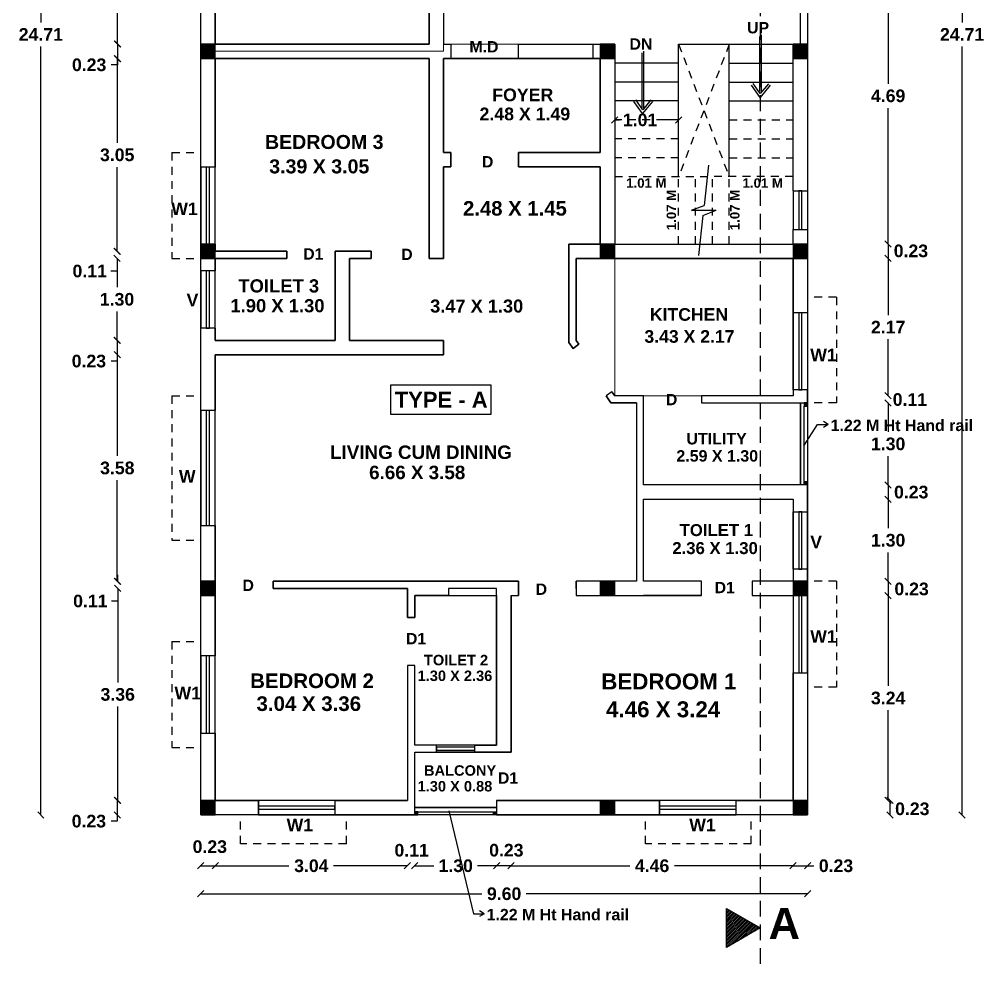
# Model space of a CAD drawing. Header units: metres. Extents: x 7583 to 7845, y 447 to 541.
# Drawn here: x 7645.32 to 7660.57, y 462.66 to 477.62 of the extents above; entities that cross this region are included whole.
import ezdxf

# ---------------------------------------------------------------- set-up
doc = ezdxf.new("R2010")
doc.units = ezdxf.units.M
for name, pattern in [('DASHED', [0.75, 0.5, -0.25]), ('HIDDEN', [0.375, 0.25, -0.125]), ('HIDDEN2', [0.1875, 0.125, -0.0625])]:
    doc.linetypes.add(name, pattern=pattern)
for name, color, linetype in [('BLK_1_FLR_1_BLT_UP_AREA', 1, 'Continuous'), ('BLK_1_FLR_1_CARPET_AREA', 10, 'Continuous'), ('BLK_1_FLR_1_EXIT_WIDTH_STAIR', 1, 'Continuous'), ('BLK_1_LVL_1_BLDG_FOOT_PRINT', 1, 'Continuous')]:
    doc.layers.add(name, color=color, linetype=linetype)
for name, color, linetype, lineweight in [('BLK_1_FLR_1_KITCHEN', 1, 'Continuous', 0), ('BLK_1_FLR_1_UNITFA_1', 234, 'Continuous', 0), ('BLK_1_FLR_1_UNITFA_2', 234, 'Continuous', 0), ('Hatch', 3, 'Continuous', 9)]:
    doc.layers.add(name, color=color, linetype=linetype, lineweight=lineweight)
doc.styles.get("Standard").update_dxf_attribs({"font": 'arialbd.ttf'})
doc.styles.add('style4', font='arialbd.ttf', dxfattribs={"height": 3.81})
doc.dimstyles.get("Standard").update_dxf_attribs({"dimtxt": 0.2, "dimasz": 0.1, "dimexe": 0.18, "dimexo": 0.0625, "dimgap": 0.09, "dimtad": 0, "dimtih": 1, "dimtoh": 1, "dimzin": 0, "dimdsep": 46, "dimtxsty": 'Standard', "dimblk": 'OBLIQUE', "dimcen": 0.09, "dimse1": 1, "dimse2": 1, "dimadec": 0, "dimazin": 0, "dimtfac": 1, "dimtofl": 0, "dimtmove": 0, "dimatfit": 3, "dimfxl": 0, "dimtolj": 1, "dimtzin": 0, "dimarcsym": 0})

# ---------------------------------------------------------------- blocks, each defined once
blk = doc.blocks.new('Column 9 x 9')
at = {"layer": 'Hatch'}
h = blk.add_hatch(dxfattribs=at)
h.set_pattern_fill('ANSI31', color=256, scale=0.1, style=0)
h.paths.add_polyline_path([(9, 0), (0, 0), (0, -9), (9, -9)])
blk.add_lwpolyline([(0, -9), (0, 0), (9, 0), (9, -9)], close=True)
blk = doc.blocks.new('_Oblique')
at = {"color": 0, "linetype": 'ByBlock', "lineweight": -2}
blk.add_line((-0.5, -0.5), (0.5, 0.5), dxfattribs=at)
blk = doc.blocks.new('*D389')
at = {"color": 0, "lineweight": -2}
for p, q in [((7646.869, 480.279), (7646.869, 478.946)), ((7646.869, 477.229), (7646.869, 478.562))]:
    blk.add_line(p, q, dxfattribs=at)
at = {"layer": 'Defpoints', "color": 0}
for p in [(7649.435, 480.279), (7646.869, 477.229), (7649.435, 477.229)]:
    blk.add_point(p, dxfattribs=at)
at = {"color": 0, "lineweight": -2, "xscale": 0.1, "yscale": 0.1, "zscale": 0.1}
for p, rotation in [((7646.869, 480.279), 90), ((7646.869, 477.229), 270)]:
    blk.add_blockref('_Oblique', p, dxfattribs=dict(at, rotation=rotation))
at = {"color": 0, "insert": (7646.869, 478.754), "char_height": 0.2, "attachment_point": 5}
blk.add_mtext('\\A1;3.05', dxfattribs=at)
blk = doc.blocks.new('*D390')
at = {"color": 0, "lineweight": -2}
for p, q in [((7646.871, 477.229), (7646.871, 477)), ((7646.871, 477), (7646.871, 476.9)), ((7646.871, 476.9), (7646.771, 476.9))]:
    blk.add_line(p, q, dxfattribs=at)
at = {"layer": 'Defpoints', "color": 0}
for p in [(7649.694, 477.229), (7646.871, 477), (7649.694, 477)]:
    blk.add_point(p, dxfattribs=at)
at = {"color": 0, "lineweight": -2, "xscale": 0.1, "yscale": 0.1, "zscale": 0.1}
for p, rotation in [((7646.871, 477.229), 90), ((7646.871, 477), 270)]:
    blk.add_blockref('_Oblique', p, dxfattribs=dict(at, rotation=rotation))
at = {"color": 0, "insert": (7646.421, 476.9), "char_height": 0.2, "attachment_point": 5}
blk.add_mtext('\\A1;0.23', dxfattribs=at)
blk = doc.blocks.new('*D391')
at = {"color": 0, "lineweight": -2}
for p, q in [((7646.865, 477), (7646.865, 475.667)), ((7646.865, 473.95), (7646.865, 475.283))]:
    blk.add_line(p, q, dxfattribs=at)
at = {"layer": 'Defpoints', "color": 0}
for p in [(7649.127, 477), (7646.865, 473.95), (7649.127, 473.95)]:
    blk.add_point(p, dxfattribs=at)
at = {"color": 0, "lineweight": -2, "xscale": 0.1, "yscale": 0.1, "zscale": 0.1}
for p, rotation in [((7646.865, 477), 90), ((7646.865, 473.95), 270)]:
    blk.add_blockref('_Oblique', p, dxfattribs=dict(at, rotation=rotation))
at = {"color": 0, "insert": (7646.865, 475.475), "char_height": 0.2, "attachment_point": 5}
blk.add_mtext('\\A1;3.05', dxfattribs=at)
blk = doc.blocks.new('*D392')
at = {"color": 0, "lineweight": -2}
for p, q in [((7646.863, 473.95), (7646.863, 474.05)), ((7646.863, 473.836), (7646.863, 473.636)), ((7646.863, 473.636), (7646.763, 473.636))]:
    blk.add_line(p, q, dxfattribs=at)
at = {"layer": 'Defpoints', "color": 0}
for p in [(7648.899, 473.95), (7646.863, 473.836), (7648.899, 473.836)]:
    blk.add_point(p, dxfattribs=at)
at = {"color": 0, "lineweight": -2, "xscale": 0.1, "yscale": 0.1, "zscale": 0.1}
for p, rotation in [((7646.863, 473.95), 270), ((7646.863, 473.836), 90)]:
    blk.add_blockref('_Oblique', p, dxfattribs=dict(at, rotation=rotation))
at = {"color": 0, "insert": (7646.43, 473.636), "char_height": 0.2, "attachment_point": 5}
blk.add_mtext('\\A1;0.11', dxfattribs=at)
blk = doc.blocks.new('*D393')
at = {"color": 0, "lineweight": -2}
for p, q in [((7646.862, 473.836), (7646.862, 473.38)), ((7646.862, 472.54), (7646.862, 472.996))]:
    blk.add_line(p, q, dxfattribs=at)
at = {"layer": 'Defpoints', "color": 0}
for p in [(7649.053, 473.836), (7646.862, 472.54), (7649.058, 472.54)]:
    blk.add_point(p, dxfattribs=at)
at = {"color": 0, "lineweight": -2, "xscale": 0.1, "yscale": 0.1, "zscale": 0.1}
for p, rotation in [((7646.862, 473.836), 90), ((7646.862, 472.54), 270)]:
    blk.add_blockref('_Oblique', p, dxfattribs=dict(at, rotation=rotation))
at = {"color": 0, "insert": (7646.862, 473.188), "char_height": 0.2, "attachment_point": 5}
blk.add_mtext('\\A1;1.30', dxfattribs=at)
blk = doc.blocks.new('*D333')
at = {"color": 0, "lineweight": -2}
for p, q in [((7646.867, 472.54), (7646.867, 472.311)), ((7646.867, 472.211), (7646.767, 472.211)), ((7646.867, 472.311), (7646.867, 472.211))]:
    blk.add_line(p, q, dxfattribs=at)
at = {"layer": 'Defpoints', "color": 0}
for p in [(7648.812, 472.54), (7646.867, 472.311), (7648.812, 472.311)]:
    blk.add_point(p, dxfattribs=at)
at = {"color": 0, "lineweight": -2, "xscale": 0.1, "yscale": 0.1, "zscale": 0.1}
for p, rotation in [((7646.867, 472.54), 90), ((7646.867, 472.311), 270)]:
    blk.add_blockref('_Oblique', p, dxfattribs=dict(at, rotation=rotation))
at = {"color": 0, "insert": (7646.417, 472.211), "char_height": 0.2, "attachment_point": 5}
blk.add_mtext('\\A1;0.23', dxfattribs=at)
blk = doc.blocks.new('*D334')
at = {"color": 0, "lineweight": -2}
for p, q in [((7646.867, 472.311), (7646.867, 470.711)), ((7646.867, 468.727), (7646.867, 470.327))]:
    blk.add_line(p, q, dxfattribs=at)
at = {"layer": 'Defpoints', "color": 0}
for p in [(7650.74, 472.311), (7646.867, 468.727), (7650.74, 468.727)]:
    blk.add_point(p, dxfattribs=at)
at = {"color": 0, "lineweight": -2, "xscale": 0.1, "yscale": 0.1, "zscale": 0.1}
for p, rotation in [((7646.867, 472.311), 90), ((7646.867, 468.727), 270)]:
    blk.add_blockref('_Oblique', p, dxfattribs=dict(at, rotation=rotation))
at = {"color": 0, "insert": (7646.867, 470.519), "char_height": 0.2, "attachment_point": 5}
blk.add_mtext('\\A1;3.58', dxfattribs=at)
blk = doc.blocks.new('*D394')
at = {"color": 0, "lineweight": -2}
for p, q in [((7646.873, 468.727), (7646.873, 468.827)), ((7646.873, 468.613), (7646.873, 468.413)), ((7646.873, 468.413), (7646.773, 468.413))]:
    blk.add_line(p, q, dxfattribs=at)
at = {"layer": 'Defpoints', "color": 0}
for p in [(7649.851, 468.727), (7646.873, 468.613), (7649.851, 468.613)]:
    blk.add_point(p, dxfattribs=at)
at = {"color": 0, "lineweight": -2, "xscale": 0.1, "yscale": 0.1, "zscale": 0.1}
for p, rotation in [((7646.873, 468.727), 270), ((7646.873, 468.613), 90)]:
    blk.add_blockref('_Oblique', p, dxfattribs=dict(at, rotation=rotation))
at = {"color": 0, "insert": (7646.44, 468.413), "char_height": 0.2, "attachment_point": 5}
blk.add_mtext('\\A1;0.11', dxfattribs=at)
blk = doc.blocks.new('*D395')
at = {"color": 0, "lineweight": -2}
for p, q in [((7646.873, 468.613), (7646.873, 467.127)), ((7646.873, 465.258), (7646.873, 466.743))]:
    blk.add_line(p, q, dxfattribs=at)
at = {"layer": 'Defpoints', "color": 0}
for p in [(7649.692, 468.613), (7646.873, 465.258), (7649.692, 465.258)]:
    blk.add_point(p, dxfattribs=at)
at = {"color": 0, "lineweight": -2, "xscale": 0.1, "yscale": 0.1, "zscale": 0.1}
for p, rotation in [((7646.873, 468.613), 90), ((7646.873, 465.258), 270)]:
    blk.add_blockref('_Oblique', p, dxfattribs=dict(at, rotation=rotation))
at = {"color": 0, "insert": (7646.873, 466.935), "char_height": 0.2, "attachment_point": 5}
blk.add_mtext('\\A1;3.36', dxfattribs=at)
blk = doc.blocks.new('*D396')
at = {"color": 0, "lineweight": -2}
for p, q in [((7646.867, 465.258), (7646.867, 465.029)), ((7646.867, 465.029), (7646.867, 464.929)), ((7646.867, 464.929), (7646.767, 464.929))]:
    blk.add_line(p, q, dxfattribs=at)
at = {"layer": 'Defpoints', "color": 0}
for p in [(7650.781, 465.258), (7646.867, 465.029), (7650.781, 465.029)]:
    blk.add_point(p, dxfattribs=at)
at = {"color": 0, "lineweight": -2, "xscale": 0.1, "yscale": 0.1, "zscale": 0.1}
for p, rotation in [((7646.867, 465.258), 90), ((7646.867, 465.029), 270)]:
    blk.add_blockref('_Oblique', p, dxfattribs=dict(at, rotation=rotation))
at = {"color": 0, "insert": (7646.417, 464.929), "char_height": 0.2, "attachment_point": 5}
blk.add_mtext('\\A1;0.23', dxfattribs=at)
blk = doc.blocks.new('*D397')
at = {"color": 0, "lineweight": -2}
for p, q in [((7645.657, 489.734), (7645.657, 477.572)), ((7645.657, 465.029), (7645.657, 477.191))]:
    blk.add_line(p, q, dxfattribs=at)
at = {"layer": 'Defpoints', "color": 0}
for p in [(7649.376, 489.734), (7645.657, 465.029), (7649.376, 465.029)]:
    blk.add_point(p, dxfattribs=at)
at = {"color": 0, "lineweight": -2, "xscale": 0.1, "yscale": 0.1, "zscale": 0.1}
for p, rotation in [((7645.657, 489.734), 90), ((7645.657, 465.029), 270)]:
    blk.add_blockref('_Oblique', p, dxfattribs=dict(at, rotation=rotation))
at = {"color": 0, "insert": (7645.657, 477.382), "char_height": 0.2, "attachment_point": 5}
blk.add_mtext('\\A1;24.71', dxfattribs=at)
blk = doc.blocks.new('*D408')
at = {"color": 0, "lineweight": -2}
for p, q in [((7659.061, 478.754), (7659.061, 476.602)), ((7659.061, 474.065), (7659.061, 476.217))]:
    blk.add_line(p, q, dxfattribs=at)
at = {"layer": 'Defpoints', "color": 0}
for p in [(7657.207, 478.754), (7657.03, 474.065), (7659.061, 474.065)]:
    blk.add_point(p, dxfattribs=at)
at = {"color": 0, "lineweight": -2, "xscale": 0.1, "yscale": 0.1, "zscale": 0.1}
for p, rotation in [((7659.061, 478.754), 90), ((7659.061, 474.065), 270)]:
    blk.add_blockref('_Oblique', p, dxfattribs=dict(at, rotation=rotation))
at = {"color": 0, "insert": (7659.061, 476.409), "char_height": 0.2, "attachment_point": 5}
blk.add_mtext('\\A1;4.69', dxfattribs=at)
blk = doc.blocks.new('*D409')
at = {"color": 0, "lineweight": -2}
blk.add_line((7659.061, 474.065), (7659.061, 473.836), dxfattribs=at)
at = {"layer": 'Defpoints', "color": 0}
for p in [(7657.285, 474.065), (7657.285, 473.836), (7659.061, 473.836)]:
    blk.add_point(p, dxfattribs=at)
at = {"color": 0, "lineweight": -2, "xscale": 0.1, "yscale": 0.1, "zscale": 0.1}
for p, rotation in [((7659.061, 474.065), 90), ((7659.061, 473.836), 270)]:
    blk.add_blockref('_Oblique', p, dxfattribs=dict(at, rotation=rotation))
at = {"color": 0, "insert": (7659.421, 473.955), "char_height": 0.2, "attachment_point": 5}
blk.add_mtext('\\A1;0.23', dxfattribs=at)
blk = doc.blocks.new('*D410')
at = {"color": 0, "lineweight": -2}
for p, q in [((7659.061, 473.836), (7659.061, 472.94)), ((7659.061, 471.663), (7659.061, 472.559))]:
    blk.add_line(p, q, dxfattribs=at)
at = {"layer": 'Defpoints', "color": 0}
for p in [(7656.907, 473.836), (7656.907, 471.663), (7659.061, 471.663)]:
    blk.add_point(p, dxfattribs=at)
at = {"color": 0, "lineweight": -2, "xscale": 0.1, "yscale": 0.1, "zscale": 0.1}
for p, rotation in [((7659.061, 473.836), 90), ((7659.061, 471.663), 270)]:
    blk.add_blockref('_Oblique', p, dxfattribs=dict(at, rotation=rotation))
at = {"color": 0, "insert": (7659.061, 472.749), "char_height": 0.2, "attachment_point": 5}
blk.add_mtext('\\A1;2.17', dxfattribs=at)
blk = doc.blocks.new('*D411')
at = {"color": 0, "lineweight": -2}
for p, q in [((7659.061, 471.663), (7659.061, 471.763)), ((7659.061, 471.549), (7659.061, 471.449))]:
    blk.add_line(p, q, dxfattribs=at)
at = {"layer": 'Defpoints', "color": 0}
for p in [(7657.483, 471.663), (7657.483, 471.549), (7659.061, 471.549)]:
    blk.add_point(p, dxfattribs=at)
at = {"color": 0, "lineweight": -2, "xscale": 0.1, "yscale": 0.1, "zscale": 0.1}
for p, rotation in [((7659.061, 471.663), 270), ((7659.061, 471.549), 90)]:
    blk.add_blockref('_Oblique', p, dxfattribs=dict(at, rotation=rotation))
at = {"color": 0, "insert": (7659.405, 471.602), "char_height": 0.2, "attachment_point": 5}
blk.add_mtext('\\A1;0.11', dxfattribs=at)
blk = doc.blocks.new('*D412')
at = {"color": 0, "lineweight": -2}
for p, q in [((7659.061, 471.549), (7659.061, 471.092)), ((7659.061, 470.252), (7659.061, 470.708))]:
    blk.add_line(p, q, dxfattribs=at)
at = {"layer": 'Defpoints', "color": 0}
for p in [(7657.159, 471.549), (7657.159, 470.252), (7659.061, 470.252)]:
    blk.add_point(p, dxfattribs=at)
at = {"color": 0, "lineweight": -2, "xscale": 0.1, "yscale": 0.1, "zscale": 0.1}
for p, rotation in [((7659.061, 471.549), 90), ((7659.061, 470.252), 270)]:
    blk.add_blockref('_Oblique', p, dxfattribs=dict(at, rotation=rotation))
at = {"color": 0, "insert": (7659.061, 470.9), "char_height": 0.2, "attachment_point": 5}
blk.add_mtext('\\A1;1.30', dxfattribs=at)
blk = doc.blocks.new('*D413')
at = {"color": 0, "lineweight": -2}
blk.add_line((7659.061, 470.252), (7659.061, 470.024), dxfattribs=at)
at = {"layer": 'Defpoints', "color": 0}
for p in [(7657.391, 470.252), (7657.391, 470.024), (7659.061, 470.024)]:
    blk.add_point(p, dxfattribs=at)
at = {"color": 0, "lineweight": -2, "xscale": 0.1, "yscale": 0.1, "zscale": 0.1}
for p, rotation in [((7659.061, 470.252), 90), ((7659.061, 470.024), 270)]:
    blk.add_blockref('_Oblique', p, dxfattribs=dict(at, rotation=rotation))
at = {"color": 0, "insert": (7659.426, 470.137), "char_height": 0.2, "attachment_point": 5}
blk.add_mtext('\\A1;0.23', dxfattribs=at)
blk = doc.blocks.new('*D414')
at = {"color": 0, "lineweight": -2}
for p, q in [((7659.061, 470.024), (7659.061, 469.567)), ((7659.061, 468.726), (7659.061, 469.183))]:
    blk.add_line(p, q, dxfattribs=at)
at = {"layer": 'Defpoints', "color": 0}
for p in [(7657.15, 470.024), (7657.15, 468.726), (7659.061, 468.726)]:
    blk.add_point(p, dxfattribs=at)
at = {"color": 0, "lineweight": -2, "xscale": 0.1, "yscale": 0.1, "zscale": 0.1}
for p, rotation in [((7659.061, 470.024), 90), ((7659.061, 468.726), 270)]:
    blk.add_blockref('_Oblique', p, dxfattribs=dict(at, rotation=rotation))
at = {"color": 0, "insert": (7659.061, 469.375), "char_height": 0.2, "attachment_point": 5}
blk.add_mtext('\\A1;1.30', dxfattribs=at)
blk = doc.blocks.new('*D415')
at = {"color": 0, "lineweight": -2}
blk.add_line((7659.061, 468.726), (7659.061, 468.499), dxfattribs=at)
at = {"layer": 'Defpoints', "color": 0}
for p in [(7657.084, 468.726), (7657.084, 468.499), (7659.061, 468.499)]:
    blk.add_point(p, dxfattribs=at)
at = {"color": 0, "lineweight": -2, "xscale": 0.1, "yscale": 0.1, "zscale": 0.1}
for p, rotation in [((7659.061, 468.726), 90), ((7659.061, 468.499), 270)]:
    blk.add_blockref('_Oblique', p, dxfattribs=dict(at, rotation=rotation))
at = {"color": 0, "insert": (7659.432, 468.604), "char_height": 0.2, "attachment_point": 5}
blk.add_mtext('\\A1;0.23', dxfattribs=at)
blk = doc.blocks.new('*D416')
at = {"color": 0, "lineweight": -2}
for p, q in [((7659.061, 468.499), (7659.061, 467.07)), ((7659.061, 465.258), (7659.061, 466.686))]:
    blk.add_line(p, q, dxfattribs=at)
at = {"layer": 'Defpoints', "color": 0}
for p in [(7656.908, 468.499), (7656.541, 465.258), (7659.061, 465.258)]:
    blk.add_point(p, dxfattribs=at)
at = {"color": 0, "lineweight": -2, "xscale": 0.1, "yscale": 0.1, "zscale": 0.1}
for p, rotation in [((7659.061, 468.499), 90), ((7659.061, 465.258), 270)]:
    blk.add_blockref('_Oblique', p, dxfattribs=dict(at, rotation=rotation))
at = {"color": 0, "insert": (7659.061, 466.878), "char_height": 0.2, "attachment_point": 5}
blk.add_mtext('\\A1;3.24', dxfattribs=at)
blk = doc.blocks.new('*D417')
at = {"color": 0, "lineweight": -2}
blk.add_line((7659.088, 465.258), (7659.088, 465.029), dxfattribs=at)
at = {"layer": 'Defpoints', "color": 0}
for p in [(7657.222, 465.258), (7657.222, 465.029), (7659.088, 465.029)]:
    blk.add_point(p, dxfattribs=at)
at = {"color": 0, "lineweight": -2, "xscale": 0.1, "yscale": 0.1, "zscale": 0.1}
for p, rotation in [((7659.088, 465.258), 90), ((7659.088, 465.029), 270)]:
    blk.add_blockref('_Oblique', p, dxfattribs=dict(at, rotation=rotation))
at = {"color": 0, "insert": (7659.443, 465.124), "char_height": 0.2, "attachment_point": 5}
blk.add_mtext('\\A1;0.23', dxfattribs=at)
blk = doc.blocks.new('*D418')
at = {"color": 0, "lineweight": -2}
blk.add_line((7648.186, 464.223), (7648.415, 464.223), dxfattribs=at)
at = {"layer": 'Defpoints', "color": 0}
for p in [(7648.186, 465.435), (7648.415, 465.435), (7648.415, 464.223)]:
    blk.add_point(p, dxfattribs=at)
at = {"color": 0, "lineweight": -2, "xscale": 0.1, "yscale": 0.1, "zscale": 0.1, "rotation": 180}
blk.add_blockref('_Oblique', (7648.186, 464.223), dxfattribs=at)
at = {"color": 0, "lineweight": -2, "xscale": 0.1, "yscale": 0.1, "zscale": 0.1}
blk.add_blockref('_Oblique', (7648.415, 464.223), dxfattribs=at)
at = {"color": 0, "insert": (7648.33, 464.525), "char_height": 0.2, "attachment_point": 5}
blk.add_mtext('\\A1;0.23', dxfattribs=at)
blk = doc.blocks.new('*D419')
at = {"color": 0, "lineweight": -2}
for p, q in [((7648.415, 464.223), (7649.582, 464.223)), ((7651.457, 464.223), (7650.289, 464.223))]:
    blk.add_line(p, q, dxfattribs=at)
at = {"layer": 'Defpoints', "color": 0}
for p in [(7648.415, 465.478), (7651.457, 465.478), (7651.457, 464.223)]:
    blk.add_point(p, dxfattribs=at)
at = {"color": 0, "lineweight": -2, "xscale": 0.1, "yscale": 0.1, "zscale": 0.1, "rotation": 180}
blk.add_blockref('_Oblique', (7648.415, 464.223), dxfattribs=at)
at = {"color": 0, "lineweight": -2, "xscale": 0.1, "yscale": 0.1, "zscale": 0.1}
blk.add_blockref('_Oblique', (7651.457, 464.223), dxfattribs=at)
at = {"color": 0, "insert": (7649.936, 464.223), "char_height": 0.2, "attachment_point": 5}
blk.add_mtext('\\A1;3.04', dxfattribs=at)
blk = doc.blocks.new('*D420')
at = {"color": 0, "lineweight": -2}
for p, q in [((7651.457, 464.223), (7651.357, 464.223)), ((7651.572, 464.223), (7651.672, 464.223))]:
    blk.add_line(p, q, dxfattribs=at)
at = {"layer": 'Defpoints', "color": 0}
for p in [(7651.457, 465.373), (7651.572, 465.373), (7651.572, 464.223)]:
    blk.add_point(p, dxfattribs=at)
at = {"color": 0, "lineweight": -2, "xscale": 0.1, "yscale": 0.1, "zscale": 0.1}
blk.add_blockref('_Oblique', (7651.457, 464.223), dxfattribs=at)
at = {"color": 0, "lineweight": -2, "xscale": 0.1, "yscale": 0.1, "zscale": 0.1, "rotation": 180}
blk.add_blockref('_Oblique', (7651.572, 464.223), dxfattribs=at)
at = {"color": 0, "insert": (7651.523, 464.468), "char_height": 0.2, "attachment_point": 5}
blk.add_mtext('\\A1;0.11', dxfattribs=at)
blk = doc.blocks.new('*D421')
at = {"color": 0, "lineweight": -2}
for p, q in [((7651.572, 464.223), (7651.876, 464.223)), ((7652.868, 464.223), (7652.564, 464.223))]:
    blk.add_line(p, q, dxfattribs=at)
at = {"layer": 'Defpoints', "color": 0}
for p in [(7651.572, 465.241), (7652.868, 465.241), (7652.868, 464.223)]:
    blk.add_point(p, dxfattribs=at)
at = {"color": 0, "lineweight": -2, "xscale": 0.1, "yscale": 0.1, "zscale": 0.1, "rotation": 180}
blk.add_blockref('_Oblique', (7651.572, 464.223), dxfattribs=at)
at = {"color": 0, "lineweight": -2, "xscale": 0.1, "yscale": 0.1, "zscale": 0.1}
blk.add_blockref('_Oblique', (7652.868, 464.223), dxfattribs=at)
at = {"color": 0, "insert": (7652.22, 464.223), "char_height": 0.2, "attachment_point": 5}
blk.add_mtext('\\A1;1.30', dxfattribs=at)
blk = doc.blocks.new('*D422')
at = {"color": 0, "lineweight": -2}
for p, q in [((7653.097, 464.223), (7654.973, 464.223)), ((7657.557, 464.223), (7655.681, 464.223))]:
    blk.add_line(p, q, dxfattribs=at)
at = {"layer": 'Defpoints', "color": 0}
for p in [(7653.097, 465.258), (7657.557, 465.258), (7657.557, 464.223)]:
    blk.add_point(p, dxfattribs=at)
at = {"color": 0, "lineweight": -2, "xscale": 0.1, "yscale": 0.1, "zscale": 0.1, "rotation": 180}
blk.add_blockref('_Oblique', (7653.097, 464.223), dxfattribs=at)
at = {"color": 0, "lineweight": -2, "xscale": 0.1, "yscale": 0.1, "zscale": 0.1}
blk.add_blockref('_Oblique', (7657.557, 464.223), dxfattribs=at)
at = {"color": 0, "insert": (7655.327, 464.223), "char_height": 0.2, "attachment_point": 5}
blk.add_mtext('\\A1;4.46', dxfattribs=at)
blk = doc.blocks.new('*D423')
at = {"color": 0, "lineweight": -2}
for p, q in [((7657.557, 464.223), (7657.786, 464.223)), ((7657.786, 464.223), (7657.886, 464.223))]:
    blk.add_line(p, q, dxfattribs=at)
at = {"layer": 'Defpoints', "color": 0}
for p in [(7657.557, 465.616), (7657.786, 465.616), (7657.786, 464.223)]:
    blk.add_point(p, dxfattribs=at)
at = {"color": 0, "lineweight": -2, "xscale": 0.1, "yscale": 0.1, "zscale": 0.1, "rotation": 180}
blk.add_blockref('_Oblique', (7657.557, 464.223), dxfattribs=at)
at = {"color": 0, "lineweight": -2, "xscale": 0.1, "yscale": 0.1, "zscale": 0.1}
blk.add_blockref('_Oblique', (7657.786, 464.223), dxfattribs=at)
at = {"color": 0, "insert": (7658.236, 464.223), "char_height": 0.2, "attachment_point": 5}
blk.add_mtext('\\A1;0.23', dxfattribs=at)
blk = doc.blocks.new('*D424')
at = {"color": 0, "lineweight": -2}
for p, q in [((7648.186, 463.78), (7652.635, 463.78)), ((7657.786, 463.78), (7653.337, 463.78))]:
    blk.add_line(p, q, dxfattribs=at)
at = {"layer": 'Defpoints', "color": 0}
for p in [(7648.186, 465.567), (7657.786, 465.567), (7657.786, 463.78)]:
    blk.add_point(p, dxfattribs=at)
at = {"color": 0, "lineweight": -2, "xscale": 0.1, "yscale": 0.1, "zscale": 0.1, "rotation": 180}
blk.add_blockref('_Oblique', (7648.186, 463.78), dxfattribs=at)
at = {"color": 0, "lineweight": -2, "xscale": 0.1, "yscale": 0.1, "zscale": 0.1}
blk.add_blockref('_Oblique', (7657.786, 463.78), dxfattribs=at)
at = {"color": 0, "insert": (7652.986, 463.78), "char_height": 0.2, "attachment_point": 5}
blk.add_mtext('\\A1;9.60', dxfattribs=at)
blk = doc.blocks.new('*D425')
at = {"color": 0, "lineweight": -2}
for p, q in [((7660.231, 489.734), (7660.231, 477.572)), ((7660.231, 465.029), (7660.231, 477.191))]:
    blk.add_line(p, q, dxfattribs=at)
at = {"layer": 'Defpoints', "color": 0}
for p in [(7657.786, 489.734), (7660.231, 489.734), (7657.786, 465.029)]:
    blk.add_point(p, dxfattribs=at)
at = {"color": 0, "lineweight": -2, "xscale": 0.1, "yscale": 0.1, "zscale": 0.1}
for p, rotation in [((7660.231, 489.734), 90), ((7660.231, 465.029), 270)]:
    blk.add_blockref('_Oblique', p, dxfattribs=dict(at, rotation=rotation))
at = {"color": 0, "insert": (7660.231, 477.382), "char_height": 0.2, "attachment_point": 5}
blk.add_mtext('\\A1;24.71', dxfattribs=at)
blk = doc.blocks.new('*D355')
at = {"color": 0, "lineweight": -2}
blk.add_line((7653.097, 464.223), (7652.868, 464.223), dxfattribs=at)
at = {"layer": 'Defpoints', "color": 0}
for p in [(7652.868, 466.135), (7653.097, 466.02), (7652.868, 464.223)]:
    blk.add_point(p, dxfattribs=at)
at = {"color": 0, "lineweight": -2, "xscale": 0.1, "yscale": 0.1, "zscale": 0.1, "rotation": 180}
blk.add_blockref('_Oblique', (7652.868, 464.223), dxfattribs=at)
at = {"color": 0, "lineweight": -2, "xscale": 0.1, "yscale": 0.1, "zscale": 0.1}
blk.add_blockref('_Oblique', (7653.097, 464.223), dxfattribs=at)
at = {"color": 0, "insert": (7653.021, 464.469), "char_height": 0.2, "attachment_point": 5}
blk.add_mtext('\\A1;0.23', dxfattribs=at)
blk = doc.blocks.new('*D454')
at = {"layer": 'BLK_1_FLR_1_EXIT_WIDTH_STAIR', "color": 0, "lineweight": -2}
for p, q in [((7654.736, 476.028), (7654.809, 476.028)), ((7655.746, 476.028), (7655.465, 476.028))]:
    blk.add_line(p, q, dxfattribs=at)
at = {"layer": 'Defpoints', "color": 0}
for p in [(7654.736, 476.927), (7655.746, 476.927), (7655.746, 476.028)]:
    blk.add_point(p, dxfattribs=at)
at = {"layer": 'BLK_1_FLR_1_EXIT_WIDTH_STAIR', "color": 0, "lineweight": -2, "xscale": 0.1, "yscale": 0.1, "zscale": 0.1, "rotation": 180}
blk.add_blockref('_Oblique', (7654.736, 476.028), dxfattribs=at)
at = {"layer": 'BLK_1_FLR_1_EXIT_WIDTH_STAIR', "color": 0, "lineweight": -2, "xscale": 0.1, "yscale": 0.1, "zscale": 0.1}
blk.add_blockref('_Oblique', (7655.746, 476.028), dxfattribs=at)
at = {"layer": 'BLK_1_FLR_1_EXIT_WIDTH_STAIR', "color": 0, "insert": (7655.137, 476.028), "char_height": 0.2, "attachment_point": 5}
blk.add_mtext('\\A1;1.01', dxfattribs=at)

msp = doc.modelspace()

# ---------------------------------------------------------------- hatches: boundary and pattern name
h = msp.add_hatch()
h.set_pattern_fill('ANSI31', color=256, scale=0.163994, style=0)
h.set_pattern_definition([(45, (8245.12038, 311.289111), (-0.0144951518, 0.0144951518), [])])
h.paths.add_polyline_path([(7656.505, 463.547), (7657.038, 463.239), (7656.505, 462.932)])

# ---------------------------------------------------------------- linework, layer by layer
at = {"linetype": 'HIDDEN'}
msp.add_line((7657.038, 492.545), (7657.038, 462.658), dxfattribs=at)
for p, q in [((7657.672, 477.229), (7657.672, 478.754)), ((7657.027, 477.351), (7657.027, 476.478)), ((7657.052, 477.377), (7657.052, 476.478)), ((7655.167, 477.093), (7655.167, 476.22)), ((7655.192, 477.119), (7655.192, 476.22)), ((7655.746, 475.132), (7655.746, 477.226)), ((7655.746, 477.226), (7656.547, 477.226)), ((7656.547, 475.132), (7656.547, 477.226)), ((7656.547, 477.226), (7657.557, 477.226)), ((7653.211, 477), (7652.143, 477)), ((7655.746, 476.927), (7654.736, 476.927)), ((7656.547, 476.927), (7657.557, 476.927)), ((7655.746, 476.628), (7654.736, 476.628)), ((7656.547, 476.628), (7657.557, 476.628)), ((7657.037, 476.385), (7656.897, 476.581)), ((7657.039, 476.448), (7656.928, 476.603)), ((7657.196, 476.578), (7657.037, 476.385)), ((7657.166, 476.602), (7657.039, 476.448)), ((7655.746, 476.329), (7654.736, 476.329)), ((7655.177, 476.128), (7655.037, 476.323)), ((7655.179, 476.19), (7655.068, 476.345)), ((7655.335, 476.32), (7655.177, 476.128)), ((7655.306, 476.345), (7655.179, 476.19)), ((7656.547, 476.329), (7657.557, 476.329)), ((7648.186, 475.283), (7648.186, 474.065)), ((7648.415, 474.065), (7648.415, 475.283)), ((7656.217, 475.315), (7656.148, 474.677)), ((7657.557, 474.904), (7657.786, 474.904)), ((7657.557, 474.904), (7657.557, 474.294)), ((7657.786, 474.904), (7657.786, 474.294)), ((7655.95, 474.599), (7656.148, 474.677)), ((7655.95, 474.599), (7656.342, 474.599)), ((7656.129, 474.514), (7656.061, 473.882)), ((7656.129, 474.514), (7656.342, 474.599)), ((7657.557, 474.294), (7657.786, 474.294)), ((7657.786, 474.294), (7657.786, 473.836)), ((7650.313, 472.54), (7650.313, 473.95)), ((7650.313, 473.95), (7650.885, 473.95)), ((7650.885, 473.95), (7650.885, 473.836)), ((7650.885, 473.836), (7650.542, 473.836)), ((7650.542, 473.836), (7650.542, 472.54)), ((7657.557, 473.836), (7654.126, 473.836)), ((7654.126, 473.836), (7654.126, 472.54)), ((7657.557, 472.975), (7657.557, 473.836)), ((7657.786, 473.836), (7657.786, 472.975)), ((7648.415, 473.642), (7648.186, 473.642)), ((7648.186, 473.642), (7648.186, 472.734)), ((7648.415, 472.734), (7648.415, 473.642)), ((7657.557, 471.758), (7657.557, 472.975)), ((7657.786, 472.975), (7657.557, 472.975)), ((7657.786, 472.975), (7657.786, 471.758)), ((7648.186, 471.431), (7648.186, 472.734)), ((7648.415, 472.734), (7648.186, 472.734)), ((7648.415, 472.734), (7648.415, 472.54)), ((7648.415, 472.54), (7650.313, 472.54)), ((7650.542, 472.54), (7652.029, 472.54)), ((7652.029, 472.54), (7652.029, 472.311)), ((7654.126, 472.54), (7654.17, 472.477)), ((7654.17, 472.477), (7654.076, 472.412)), ((7652.029, 472.311), (7648.415, 472.311)), ((7648.415, 472.311), (7648.415, 471.431)), ((7657.786, 471.758), (7657.557, 471.758)), ((7657.557, 471.758), (7657.557, 471.663)), ((7657.786, 471.549), (7657.786, 471.758)), ((7654.692, 471.726), (7654.598, 471.66)), ((7654.692, 471.726), (7654.736, 471.663)), ((7655.193, 471.663), (7654.736, 471.663)), ((7655.193, 470.252), (7655.193, 471.663)), ((7656.947, 471.663), (7656.108, 471.663)), ((7656.108, 471.663), (7656.108, 471.549)), ((7657.557, 471.663), (7656.947, 471.663)), ((7648.186, 471.431), (7648.186, 469.607)), ((7648.415, 471.431), (7648.186, 471.431)), ((7648.415, 469.607), (7648.415, 471.431)), ((7655.079, 471.549), (7655.079, 468.727)), ((7656.108, 471.549), (7656.947, 471.549)), ((7656.947, 471.549), (7657.786, 471.549)), ((7657.672, 470.252), (7657.672, 471.549)), ((7657.786, 471.498), (7657.735, 471.549)), ((7657.735, 471.498), (7657.786, 471.549)), ((7657.729, 470.868), (7657.942, 471.208)), ((7657.942, 471.208), (7658.113, 471.208)), ((7658.113, 471.208), (7658.038, 471.253)), ((7658.113, 471.208), (7658.038, 471.162)), ((7657.786, 470.252), (7655.193, 470.252)), ((7657.786, 470.303), (7657.735, 470.252)), ((7657.735, 470.303), (7657.786, 470.252)), ((7657.786, 469.828), (7657.786, 470.252)), ((7655.193, 468.727), (7655.193, 470.024)), ((7655.193, 470.024), (7657.557, 470.024)), ((7657.557, 470.024), (7657.557, 469.828)), ((7657.557, 468.92), (7657.557, 469.828)), ((7657.557, 469.828), (7657.786, 469.828)), ((7657.786, 468.92), (7657.786, 469.828)), ((7649.33, 468.613), (7649.33, 468.727)), ((7649.33, 468.727), (7653.211, 468.727)), ((7653.211, 468.727), (7653.211, 468.499)), ((7654.126, 468.613), (7654.126, 468.727)), ((7655.079, 468.727), (7654.126, 468.727)), ((7654.126, 468.727), (7654.126, 468.499)), ((7656.108, 468.727), (7655.193, 468.727)), ((7656.108, 468.499), (7656.108, 468.727)), ((7651.457, 468.613), (7649.33, 468.613)), ((7651.457, 468.155), (7651.457, 468.613)), ((7652.868, 468.613), (7652.105, 468.613)), ((7652.105, 468.613), (7652.105, 468.499)), ((7652.868, 466.135), (7652.868, 468.613)), ((7652.105, 468.499), (7651.572, 468.499)), ((7651.572, 468.499), (7651.572, 468.155)), ((7652.105, 468.499), (7652.868, 468.499)), ((7653.097, 468.499), (7653.211, 468.499)), ((7653.097, 468.499), (7653.097, 466.02)), ((7654.126, 468.499), (7656.108, 468.499)), ((7654.431, 468.499), (7655.651, 468.499)), ((7656.108, 468.499), (7655.193, 468.499)), ((7657.557, 468.499), (7657.557, 467.279)), ((7657.786, 467.279), (7657.786, 468.499)), ((7651.572, 468.155), (7651.457, 468.155)), ((7648.186, 467.545), (7648.186, 466.325)), ((7648.415, 466.325), (7648.415, 467.545)), ((7651.457, 467.342), (7651.457, 465.258)), ((7648.186, 466.325), (7648.415, 466.325)), ((7652.525, 466.135), (7651.915, 466.135)), ((7652.525, 466.02), (7652.525, 466.135)), ((7652.525, 466.135), (7652.868, 466.135)), ((7652.525, 466.02), (7651.915, 466.02)), ((7653.097, 466.02), (7652.525, 466.02)), ((7650.31, 465.258), (7649.101, 465.258)), ((7656.659, 465.258), (7655.443, 465.258)), ((7649.101, 465.029), (7650.31, 465.029)), ((7651.572, 465.144), (7652.868, 465.144)), ((7651.622, 465.08), (7651.572, 465.029)), ((7651.622, 465.029), (7651.572, 465.08)), ((7652.113, 465.095), (7652.501, 463.465)), ((7652.817, 465.08), (7652.868, 465.029)), ((7652.817, 465.029), (7652.868, 465.08)), ((7655.443, 465.029), (7656.659, 465.029)), ((7652.672, 463.465), (7652.596, 463.51)), ((7652.501, 463.465), (7652.672, 463.465)), ((7652.672, 463.465), (7652.596, 463.419))]:
    msp.add_line(p, q)
at = {"linetype": 'HIDDEN2'}
for p, q in [((7655.746, 477.226), (7656.547, 475.132)), ((7656.547, 477.226), (7655.746, 475.132)), ((7655.746, 476.03), (7654.736, 476.03)), ((7656.547, 476.03), (7657.557, 476.03)), ((7655.746, 475.731), (7654.736, 475.731)), ((7656.547, 475.731), (7657.557, 475.731)), ((7647.73, 475.511), (7648.186, 475.511)), ((7647.73, 475.511), (7647.73, 473.835)), ((7655.746, 475.431), (7654.736, 475.431)), ((7656.547, 475.431), (7657.557, 475.431)), ((7654.736, 475.132), (7656.198, 475.132)), ((7655.746, 474.065), (7655.746, 475.132)), ((7656.013, 474.065), (7656.013, 475.132)), ((7657.557, 475.132), (7656.198, 475.132)), ((7656.28, 474.065), (7656.28, 475.132)), ((7656.547, 474.065), (7656.547, 475.132)), ((7647.73, 473.835), (7648.186, 473.835)), ((7658.242, 473.224), (7657.786, 473.224)), ((7658.242, 473.224), (7658.242, 471.549)), ((7647.73, 471.661), (7648.186, 471.661)), ((7647.73, 471.661), (7647.73, 469.377)), ((7658.242, 471.549), (7657.786, 471.549)), ((7647.73, 469.377), (7648.186, 469.377)), ((7658.242, 468.727), (7657.786, 468.727)), ((7658.242, 468.727), (7658.242, 467.052)), ((7647.73, 467.771), (7648.186, 467.771)), ((7647.73, 467.771), (7647.73, 466.096)), ((7658.242, 467.052), (7657.786, 467.052)), ((7647.73, 466.096), (7648.186, 466.096)), ((7648.817, 464.573), (7648.817, 465.029)), ((7650.492, 464.573), (7650.492, 465.029)), ((7655.221, 464.573), (7655.221, 465.029)), ((7656.896, 464.573), (7656.896, 465.029)), ((7650.492, 464.573), (7648.817, 464.573)), ((7656.896, 464.573), (7655.221, 464.573))]:
    msp.add_line(p, q, dxfattribs=at)
for points in [[(7648.186, 489.734), (7657.786, 489.734), (7657.786, 465.029), (7648.186, 465.029)], [(7648.326, 474.065), (7648.326, 475.283), (7648.275, 475.283), (7648.275, 474.065)], [(7657.697, 474.294), (7657.697, 474.904), (7657.646, 474.904), (7657.646, 474.294)], [(7648.275, 473.642), (7648.275, 472.734), (7648.326, 472.734), (7648.326, 473.642)], [(7657.697, 471.758), (7657.697, 472.975), (7657.646, 472.975), (7657.646, 471.758)], [(7651.192, 471.834), (7652.775, 471.834), (7652.775, 471.369), (7651.192, 471.369)], [(7648.275, 471.431), (7648.275, 469.607), (7648.326, 469.607), (7648.326, 471.431)], [(7657.735, 471.549), (7657.735, 471.498), (7657.786, 471.498), (7657.786, 471.549), (7657.748, 471.549)], [(7657.735, 470.252), (7657.735, 470.303), (7657.786, 470.303), (7657.786, 470.252), (7657.748, 470.252)], [(7657.646, 469.828), (7657.646, 468.92), (7657.697, 468.92), (7657.697, 469.828)], [(7648.415, 469.607), (7648.415, 468.727), (7648.415, 467.545), (7648.186, 467.545), (7648.186, 469.607)], [(7657.557, 468.499), (7657.786, 468.499), (7657.786, 468.92), (7657.557, 468.92), (7657.557, 468.726), (7656.908, 468.726), (7656.908, 468.499), (7657.557, 468.499)], [(7657.646, 468.499), (7657.646, 467.279), (7657.697, 467.279), (7657.697, 468.499)], [(7648.275, 467.545), (7648.275, 466.325), (7648.326, 466.325), (7648.326, 467.545)], [(7656.659, 465.258), (7657.557, 465.258), (7657.557, 467.279), (7657.786, 467.279), (7657.786, 465.029), (7656.659, 465.029)], [(7652.525, 466.103), (7651.915, 466.103), (7651.915, 466.052), (7652.525, 466.052)], [(7650.31, 465.169), (7649.101, 465.169), (7649.101, 465.118), (7650.31, 465.118)], [(7651.572, 465.029), (7651.622, 465.029), (7651.622, 465.08), (7651.572, 465.08), (7651.572, 465.042)], [(7652.868, 465.029), (7652.817, 465.029), (7652.817, 465.08), (7652.868, 465.08), (7652.868, 465.042)], [(7656.659, 465.169), (7655.443, 465.169), (7655.443, 465.118), (7656.659, 465.118)], [(7657.038, 463.239), (7656.505, 462.932), (7656.505, 463.547)]]:
    msp.add_lwpolyline(points, close=True)
for points in [[(7648.415, 478.144), (7648.415, 477.229), (7651.8, 477.229), (7651.8, 480.889)], [(7652.029, 478.754), (7652.029, 477.229), (7652.143, 477.229), (7652.143, 477), (7652.029, 477), (7652.029, 475.514), (7652.143, 475.514), (7652.143, 475.285), (7652.029, 475.285), (7652.029, 473.836), (7651.8, 473.836), (7651.8, 477), (7648.415, 477), (7648.415, 475.283), (7648.186, 475.283), (7648.186, 478.144)], [(7654.393, 477), (7653.211, 477), (7653.211, 477.229), (7654.393, 477.229)], [(7654.076, 472.412), (7654.012, 472.504), (7654.012, 474.065), (7654.507, 474.065), (7654.507, 475.285), (7653.211, 475.285), (7653.211, 475.514), (7654.507, 475.514), (7654.507, 477), (7654.393, 477), (7654.393, 477.229), (7654.736, 477.229), (7654.736, 474.065), (7657.557, 474.065), (7657.557, 474.294)], [(7657.557, 474.904), (7657.557, 477.229), (7657.786, 477.229), (7657.786, 474.904)], [(7648.186, 473.642), (7648.186, 474.065), (7648.415, 474.065), (7648.415, 473.95), (7649.551, 473.95), (7649.551, 473.836), (7648.415, 473.836), (7648.415, 473.642)], [(7655.079, 471.549), (7654.676, 471.549), (7654.598, 471.66)], [(7657.761, 471.498), (7657.786, 471.498), (7657.786, 470.303), (7657.735, 470.303), (7657.735, 471.498), (7657.773, 471.498)], [(7651.572, 466.135), (7651.572, 467.393), (7651.457, 467.393), (7651.457, 465.258)], [(7649.101, 465.029), (7649.101, 465.258), (7649.101, 465.029), (7648.186, 465.029), (7648.186, 466.325), (7648.415, 466.325), (7648.415, 465.258), (7649.101, 465.258)], [(7650.31, 465.258), (7651.457, 465.258), (7650.31, 465.258), (7650.31, 465.029), (7651.572, 465.029), (7651.572, 466.02), (7651.915, 466.02), (7651.915, 466.135), (7651.572, 466.135)], [(7652.868, 465.258), (7652.868, 465.029), (7655.443, 465.029), (7655.443, 465.258), (7652.868, 465.258), (7655.443, 465.258), (7655.443, 465.029)], [(7651.622, 465.055), (7651.622, 465.08), (7652.817, 465.08), (7652.817, 465.029), (7651.622, 465.029), (7651.622, 465.067)]]:
    msp.add_lwpolyline(points)
at = {"layer": 'BLK_1_FLR_1_BLT_UP_AREA', "color": 3}
msp.add_lwpolyline([(7648.186, 489.734), (7657.786, 489.734), (7657.786, 465.029), (7648.186, 465.029)], close=True, dxfattribs=at)
at = {"layer": 'BLK_1_FLR_1_CARPET_AREA', "color": 3}
for points in [[(7651.8, 480.889), (7651.8, 477.229), (7648.415, 477.229), (7648.415, 480.279)], [(7653.211, 477), (7654.507, 477), (7654.507, 475.514), (7653.211, 475.514), (7653.211, 475.285), (7654.507, 475.285), (7654.507, 474.065), (7654.012, 474.065), (7654.012, 472.504), (7654.076, 472.412), (7654.17, 472.477), (7654.126, 472.54), (7654.126, 473.836), (7657.557, 473.836), (7657.557, 471.663), (7656.108, 471.663), (7656.108, 471.549), (7657.672, 471.549), (7657.672, 470.252), (7655.193, 470.252), (7655.193, 471.663), (7654.736, 471.663), (7654.692, 471.726), (7654.598, 471.66), (7654.676, 471.549), (7655.079, 471.549), (7655.079, 468.727), (7654.126, 468.727), (7654.126, 468.499), (7656.108, 468.499), (7656.108, 468.727), (7655.193, 468.727), (7655.193, 470.024), (7657.557, 470.024), (7657.557, 468.727), (7656.908, 468.727), (7656.908, 468.499), (7657.557, 468.499), (7657.557, 465.258), (7652.868, 465.258), (7652.868, 465.144), (7651.572, 465.144), (7651.572, 466.02), (7653.097, 466.02), (7653.097, 468.499), (7653.211, 468.499), (7653.211, 468.727), (7649.33, 468.727), (7649.33, 468.613), (7651.457, 468.613), (7651.457, 468.155), (7651.572, 468.155), (7651.572, 468.499), (7652.868, 468.499), (7652.868, 466.135), (7651.572, 466.135), (7651.572, 467.393), (7651.457, 467.393), (7651.457, 465.258), (7648.415, 465.258), (7648.415, 472.311), (7652.029, 472.311), (7652.029, 472.54), (7650.542, 472.54), (7650.542, 473.836), (7650.885, 473.836), (7650.885, 473.95), (7650.313, 473.95), (7650.313, 472.54), (7648.415, 472.54), (7648.415, 473.836), (7649.551, 473.836), (7649.551, 473.95), (7648.415, 473.95), (7648.415, 477), (7651.8, 477), (7651.8, 473.836), (7652.029, 473.836), (7652.029, 475.285), (7652.143, 475.285), (7652.143, 475.514), (7652.029, 475.514), (7652.029, 477), (7653.211, 477)]]:
    msp.add_lwpolyline(points, dxfattribs=at)
at = {"layer": 'BLK_1_FLR_1_KITCHEN', "color": 1}
msp.add_lwpolyline([(7654.736, 473.836), (7657.557, 473.836), (7657.557, 471.663), (7654.736, 471.663)], close=True, dxfattribs=at)
at = {"layer": 'BLK_1_FLR_1_UNITFA_1', "color": 234}
msp.add_lwpolyline([(7648.186, 465.029), (7657.786, 465.029), (7657.786, 474.065), (7654.736, 474.065), (7654.736, 477.229), (7652.029, 477.229), (7652.029, 477.115), (7648.186, 477.115), (7648.186, 465.029)], dxfattribs=at)
at = {"layer": 'BLK_1_FLR_1_UNITFA_2', "color": 234}
msp.add_lwpolyline([(7648.186, 489.734), (7657.786, 489.734), (7657.786, 480.66), (7654.736, 480.66), (7654.736, 478.754), (7652.029, 478.754), (7652.029, 477.115), (7648.186, 477.115), (7648.186, 489.734)], dxfattribs=at)
at = {"layer": 'BLK_1_LVL_1_BLDG_FOOT_PRINT'}
msp.add_lwpolyline([(7648.186, 489.734), (7657.786, 489.734), (7657.786, 465.029), (7648.186, 465.029)], close=True, dxfattribs=at)

# ---------------------------------------------------------------- block references
at = {"xscale": -0.025416666666668, "yscale": 0.025416666666668, "zscale": 0.025416666666668, "rotation": 180}
for p in [(7648.186, 477), (7654.507, 477), (7657.557, 477), (7648.186, 473.836), (7654.507, 473.836), (7657.557, 473.836), (7648.186, 468.499), (7654.507, 468.499), (7657.557, 468.499), (7648.186, 465.029), (7654.507, 465.029), (7657.557, 465.029)]:
    msp.add_blockref('Column 9 x 9', p, dxfattribs=at)

# ---------------------------------------------------------------- texts
for s, height, p in [('UP', 0.1795, (7656.829, 477.399)), ('M.D', 0.1795, (7652.437, 477.097)), ('DN', 0.1795, (7654.969, 477.141)), ('FOYER', 0.2007, (7652.798, 476.325)), ('2.48 X 1.49', 0.20072, (7652.597, 476.023)), ('BEDROOM 3', 0.2217, (7649.203, 475.569)), ('3.39 X 3.05', 0.22171, (7649.27, 475.183)), ('D', 0.179, (7652.635, 475.277)), ('1.01 M', 0.1496, (7656.758, 474.955)), ('2.48 X 1.45', 0.22972, (7652.336, 474.514)), ('D1', 0.1795, (7649.807, 473.818)), ('D', 0.179, (7651.358, 473.812)), ('TOILET 3', 0.2084, (7648.782, 473.298)), ('1.90 X 1.30', 0.20842, (7648.656, 472.984)), ('3.47 X 1.30 ', 0.20601, (7651.816, 472.98)), ('KITCHEN', 0.1995, (7655.291, 472.85)), ('3.43 X 2.17', 0.19954, (7655.205, 472.502)), ('TYPE - A', 0.2493, (7651.255, 471.476)), ('D', 0.179, (7655.545, 471.513)), ('1.22 M Ht Hand rail', 0.18037, (7658.151, 471.104)), ('UTILITY', 0.1809, (7655.87, 470.893)), ('LIVING CUM DINING', 0.21299, (7650.232, 470.663)), ('2.59 X 1.30', 0.18089, (7655.711, 470.621)), ('6.66 X 3.58', 0.21299, (7650.85, 470.343)), ('TOILET 1', 0.1895, (7655.762, 469.442)), ('2.36 X 1.30', 0.18948, (7655.646, 469.157)), ('D', 0.179, (7648.847, 468.573)), ('D', 0.179, (7653.486, 468.512)), ('D1', 0.1795, (7656.316, 468.538)), ('D1', 0.1795, (7651.433, 467.729)), ('TOILET 2', 0.1655, (7651.718, 467.397)), ('1.30 X 2.36', 0.16546, (7651.617, 467.148)), ('BEDROOM 2', 0.2315, (7648.968, 467.036)), ('BEDROOM 1', 0.2527, (7654.523, 467.015)), ('3.04 X 3.36', 0.23146, (7649.069, 466.674)), ('4.46 X 3.24', 0.25267, (7654.599, 466.574)), ('BALCONY', 0.1655, (7651.718, 465.649)), ('D1', 0.1795, (7652.888, 465.523)), ('1.30 X 0.88', 0.16546, (7651.617, 465.4)), ('1.22 M Ht Hand rail', 0.18037, (7652.709, 463.361)), ('A', 0.492, (7657.17, 463.065))]:
    msp.add_text(s, height=height).set_placement(p)
at = {"linetype": 'HIDDEN2'}
msp.add_text('1.01 M', height=0.1496, dxfattribs=at).set_placement((7654.917, 474.955))
for p in [(7655.706, 474.284), (7656.71, 474.284)]:
    msp.add_text('1.07 M', height=0.1496, rotation=90).set_placement(p)
at = {"linetype": 'DASHED', "lineweight": 25, "ltscale": 0.35, "style": 'style4'}
for s, height, p in [('W1', 0.1994, (7647.721, 474.522)), ('V', 0.199, (7647.963, 473.078)), ('W1', 0.1994, (7657.829, 472.208)), ('W', 0.199, (7647.842, 470.288)), ('V', 0.199, (7657.829, 469.25)), ('W1', 0.1994, (7657.829, 467.753)), ('W1', 0.1994, (7647.772, 466.857)), ('W1', 0.1994, (7649.546, 464.769)), ('W1', 0.1994, (7655.915, 464.769))]:
    msp.add_text(s, height=height, dxfattribs=at).set_placement(p)

# ---------------------------------------------------------------- dimensions: what is measured, and where the dimension line sits
for base, p1, p2, picture, middle in [((7645.656953777, 465.029132335), (7649.375859194, 489.734132335), (7649.375859194, 465.029132335), '*D397', (7645.656953777, 477.381632335)), ((7660.231035806, 489.734132335), (7657.785933458, 465.029132335), (7657.785933458, 489.734132335), '*D425', (7660.231035806, 477.381632335)), ((7646.869, 477.229), (7649.435, 480.279), (7649.435, 477.229), '*D389', (7646.869, 478.754)), ((7659.061, 474.065), (7657.207, 478.754), (7657.03, 474.065), '*D408', (7659.061, 476.409)), ((7646.871, 477), (7649.694, 477.229), (7649.694, 477), '*D390', (7646.421, 476.9)), ((7646.865, 473.95), (7649.127, 477), (7649.127, 473.95), '*D391', (7646.865, 475.475)), ((7646.863, 473.836), (7648.899, 473.95), (7648.899, 473.836), '*D392', (7646.43, 473.636)), ((7646.862, 472.54), (7649.053, 473.836), (7649.058, 472.54), '*D393', (7646.862, 473.188)), ((7659.061, 471.663), (7656.907, 473.836), (7656.907, 471.663), '*D410', (7659.061, 472.749)), ((7646.867, 472.311), (7648.812, 472.54), (7648.812, 472.311), '*D333', (7646.417, 472.211)), ((7646.867, 468.727), (7650.74, 472.311), (7650.74, 468.727), '*D334', (7646.867, 470.519)), ((7659.061, 470.252), (7657.159, 471.549), (7657.159, 470.252), '*D412', (7659.061, 470.9)), ((7659.061, 468.726), (7657.15, 470.024), (7657.15, 468.726), '*D414', (7659.061, 469.375)), ((7646.873, 468.613), (7649.851, 468.727), (7649.851, 468.613), '*D394', (7646.44, 468.413)), ((7646.872876817, 465.257882335), (7649.692050296, 468.612882335), (7649.692050296, 465.257882335), '*D395', (7646.872876817, 466.935382335)), ((7659.061, 465.258), (7656.908, 468.499), (7656.541, 465.258), '*D416', (7659.061, 466.878)), ((7646.867, 465.029), (7650.781, 465.258), (7650.781, 465.029), '*D396', (7646.417, 464.929))]:
    dim = msp.add_linear_dim(base=base, p1=p1, p2=p2, angle=90, dimstyle='Standard', override={"dimfxl": 3, "dimfxlon": 1, "dimarcsym": 2})
    dim.commit()
    dim.dimension.update_dxf_attribs({"geometry": picture, "text_midpoint": middle})
for base, p1, p2, picture, middle in [((7659.061, 473.836), (7657.285, 474.065), (7657.285, 473.836), '*D409', (7659.421, 473.955)), ((7659.061, 471.549), (7657.483, 471.663), (7657.483, 471.549), '*D411', (7659.405, 471.602)), ((7659.061, 470.024), (7657.391, 470.252), (7657.391, 470.024), '*D413', (7659.426, 470.137)), ((7659.061, 468.499), (7657.084, 468.726), (7657.084, 468.499), '*D415', (7659.432, 468.604)), ((7659.088, 465.029), (7657.222, 465.258), (7657.222, 465.029), '*D417', (7659.443, 465.124))]:
    dim = msp.add_linear_dim(base=base, p1=p1, p2=p2, angle=90, dimstyle='Standard', override={"dimtmove": 2, "dimfxl": 3, "dimfxlon": 1, "dimarcsym": 2})
    dim.commit()
    dim.dimension.update_dxf_attribs({"geometry": picture, "text_midpoint": middle, "dimtype": 160})
for base, p1, p2, picture, middle in [((7652.868, 464.223), (7653.097, 466.02), (7652.868, 466.135), '*D355', (7653.021, 464.469)), ((7648.415, 464.223), (7648.186, 465.435), (7648.415, 465.435), '*D418', (7648.33, 464.525)), ((7651.5716, 464.2228), (7651.4572, 465.3725), (7651.5716, 465.3725), '*D420', (7651.5229, 464.4682))]:
    dim = msp.add_linear_dim(base=base, p1=p1, p2=p2, dimstyle='Standard', override={"dimtmove": 2, "dimfxl": 3, "dimfxlon": 1, "dimarcsym": 2})
    dim.commit()
    dim.dimension.update_dxf_attribs({"geometry": picture, "text_midpoint": middle, "dimtype": 160})
for base, p1, p2, picture, middle in [((7657.786, 463.78), (7648.186, 465.567), (7657.786, 465.567), '*D424', (7652.986, 463.78)), ((7657.786, 464.223), (7657.557, 465.616), (7657.786, 465.616), '*D423', (7658.236, 464.223)), ((7651.457, 464.223), (7648.415, 465.478), (7651.457, 465.478), '*D419', (7649.936, 464.223)), ((7652.868, 464.223), (7651.572, 465.241), (7652.868, 465.241), '*D421', (7652.22, 464.223)), ((7657.557, 464.223), (7653.097, 465.258), (7657.557, 465.258), '*D422', (7655.327, 464.223))]:
    dim = msp.add_linear_dim(base=base, p1=p1, p2=p2, dimstyle='Standard', override={"dimfxl": 3, "dimfxlon": 1, "dimarcsym": 2})
    dim.commit()
    dim.dimension.update_dxf_attribs({"geometry": picture, "text_midpoint": middle})
at = {"layer": 'BLK_1_FLR_1_EXIT_WIDTH_STAIR'}
dim = msp.add_linear_dim(base=(7655.746, 476.028), p1=(7654.736, 476.927), p2=(7655.746, 476.927), dimstyle='Standard', dxfattribs=at)
dim.commit()
dim.dimension.update_dxf_attribs({"geometry": '*D454', "text_midpoint": (7655.137, 476.028), "dimtype": 160})

doc.saveas('drawing.dxf')
